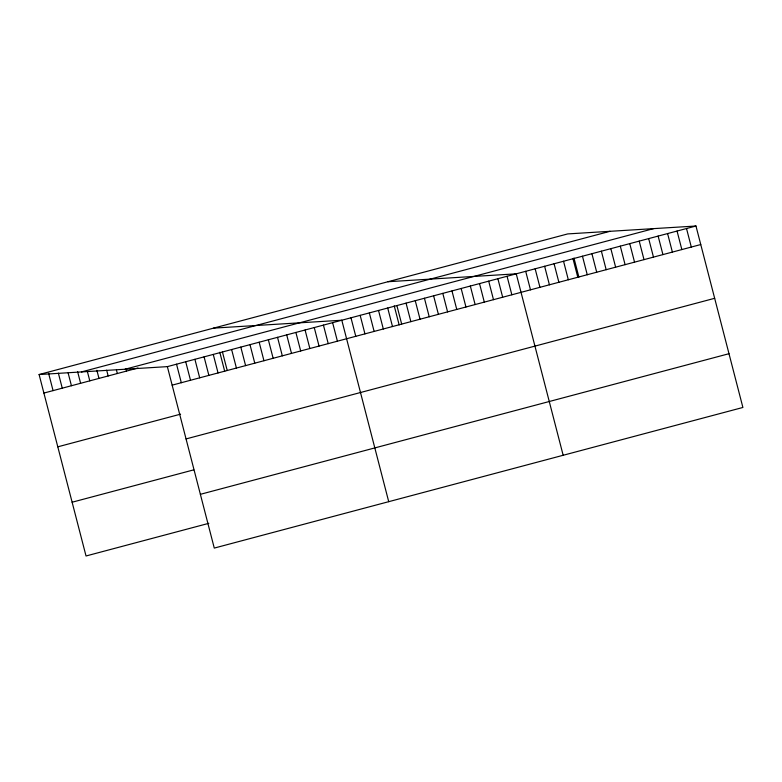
<?xml version="1.0" encoding="UTF-8"?>
<svg xmlns="http://www.w3.org/2000/svg" width="782" height="782" viewBox="0 0 782 782"><rect width="100%" height="100%" fill="white"/><g stroke="black" fill="none" stroke-linecap="round" stroke-linejoin="round"><path stroke-width="1.17" d="M39.1 374.539L567.722 233.916L695.97 226.018L742.9 407.461L214.278 548.084L167.358 366.631L39.1 374.539L86.03 555.982L208.823 523.324M81.426 371.929L610.038 231.306M125.032 369.241L653.654 228.618M43.89 393.063L137.994 368.029M167.358 366.631L695.97 226.018M172.148 385.155L700.76 244.541M57.8 446.825L180.593 414.157M186.048 438.927L714.67 298.304M72.12 502.22L193.77 469.855M200.378 494.322L729 353.699M387.989 281.725L516.247 273.827L563.167 455.28M213.545 328.127L341.802 320.229L388.722 501.682M686.518 228.53L691.308 247.053M677.056 231.042L681.845 249.566M667.593 233.564L672.383 252.087M658.131 236.076L662.931 254.6M648.679 238.598L653.469 257.122M639.217 241.11L644.006 259.634M629.754 243.632L634.544 262.156M620.302 246.144L625.092 264.668M610.84 248.656L615.63 267.18M601.378 251.178L606.167 269.702M591.915 253.691L596.705 272.214M582.463 256.213L587.253 274.736M573.959 258.04L578.885 277.082M573.001 258.725L577.79 277.248M563.539 261.247L568.328 279.77M554.086 263.759L558.876 282.282M544.624 266.281L549.414 284.804M535.162 268.793L539.951 287.317M525.699 271.305L530.489 289.829M507.059 276.271L511.848 294.794M497.88 278.715L502.67 297.238M488.701 281.149L493.491 299.672M479.522 283.592L484.312 302.116M470.334 286.036L475.124 304.56M461.155 288.48L465.945 307.003M451.976 290.924L456.766 309.447M442.798 293.367L447.587 311.891M433.609 295.811L438.399 314.335M424.43 298.245L429.22 316.769M415.252 300.689L420.042 319.212M406.073 303.133L410.863 321.656M396.885 305.576L401.674 324.1M394.226 305.85L399.152 324.892M387.706 308.02L392.496 326.544M378.527 310.464L383.317 328.987M369.339 312.908L374.138 331.431M360.16 315.342L364.95 333.865M350.981 317.785L355.771 336.309M332.614 322.673L337.413 341.196M323.435 325.117L328.225 343.64M314.256 327.56L319.046 346.084M305.078 330.004L309.868 348.528M295.889 332.438L300.679 350.962M286.711 334.882L291.5 353.405M277.532 337.325L282.322 355.849M268.353 339.769L273.143 358.293M259.165 342.213L263.954 360.737M249.986 344.657L254.776 363.18M240.807 347.1L245.597 365.624M231.628 349.534L236.418 368.058M222.44 351.978L227.23 370.502M219.781 352.252L224.708 371.294M213.261 354.422L218.051 372.946M204.082 356.866L208.872 375.389M194.904 359.309L199.693 377.833M185.715 361.753L190.505 380.277M176.536 364.197L181.326 382.721M125.922 368.762L126.518 371.079M116.44 370.042L117.339 373.522M106.665 370.169L108.16 375.966M96.88 370.297L98.982 378.41M87.398 371.587L89.793 380.844M77.623 371.714L80.614 383.288M68.142 372.994L71.436 385.731M58.357 373.122L62.257 388.175M48.582 373.249L53.068 390.619"/></g></svg>
